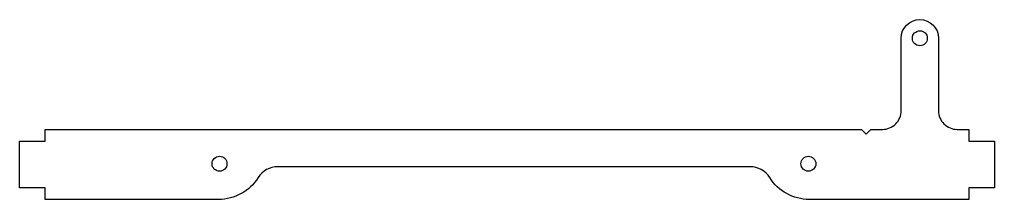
# Model space of a CAD drawing. Header units: millimetres. Extents: x -186 to 23, y -53 to -15.
import ezdxf

# ---------------------------------------------------------------- set-up
doc = ezdxf.new("R2010")
doc.units = ezdxf.units.MM
doc.layers.get('0').update_dxf_attribs({"linetype": 'CONTINUOUS'})

msp = doc.modelspace()

# ---------------------------------------------------------------- linework, layer by layer
msp.add_lwpolyline([(-4.5, -39.04), (-3.5, -38.04), (-1, -38.04, 0.414214), (3, -34.04), (3, -18.54, -1), (11, -18.54), (11, -34.04, 0.414214), (15, -38.04), (17.5, -38.04), (17.5, -40.54), (23, -40.54), (23, -50.54), (17.5, -50.54), (17.5, -53.04), (-16.7, -53.04, -0.257543), (-25.16, -48.37, 0.257543), (-29.39, -46.04), (-130.59, -46.04, 0.257543), (-134.82, -48.37, -0.257543), (-143.28, -53.04), (-180.46, -53.04), (-180.46, -50.54), (-185.96, -50.54), (-185.96, -40.54), (-180.46, -40.54), (-180.46, -38.04), (-173.96, -38.04), (-165.96, -38.04), (-5.5, -38.04)], format="xyb", close=True)
for centre in [(7, -18.54), (-143.09, -45.4), (-16.89, -45.4)]:
    msp.add_circle(centre, 1.6)

doc.saveas('drawing.dxf')
